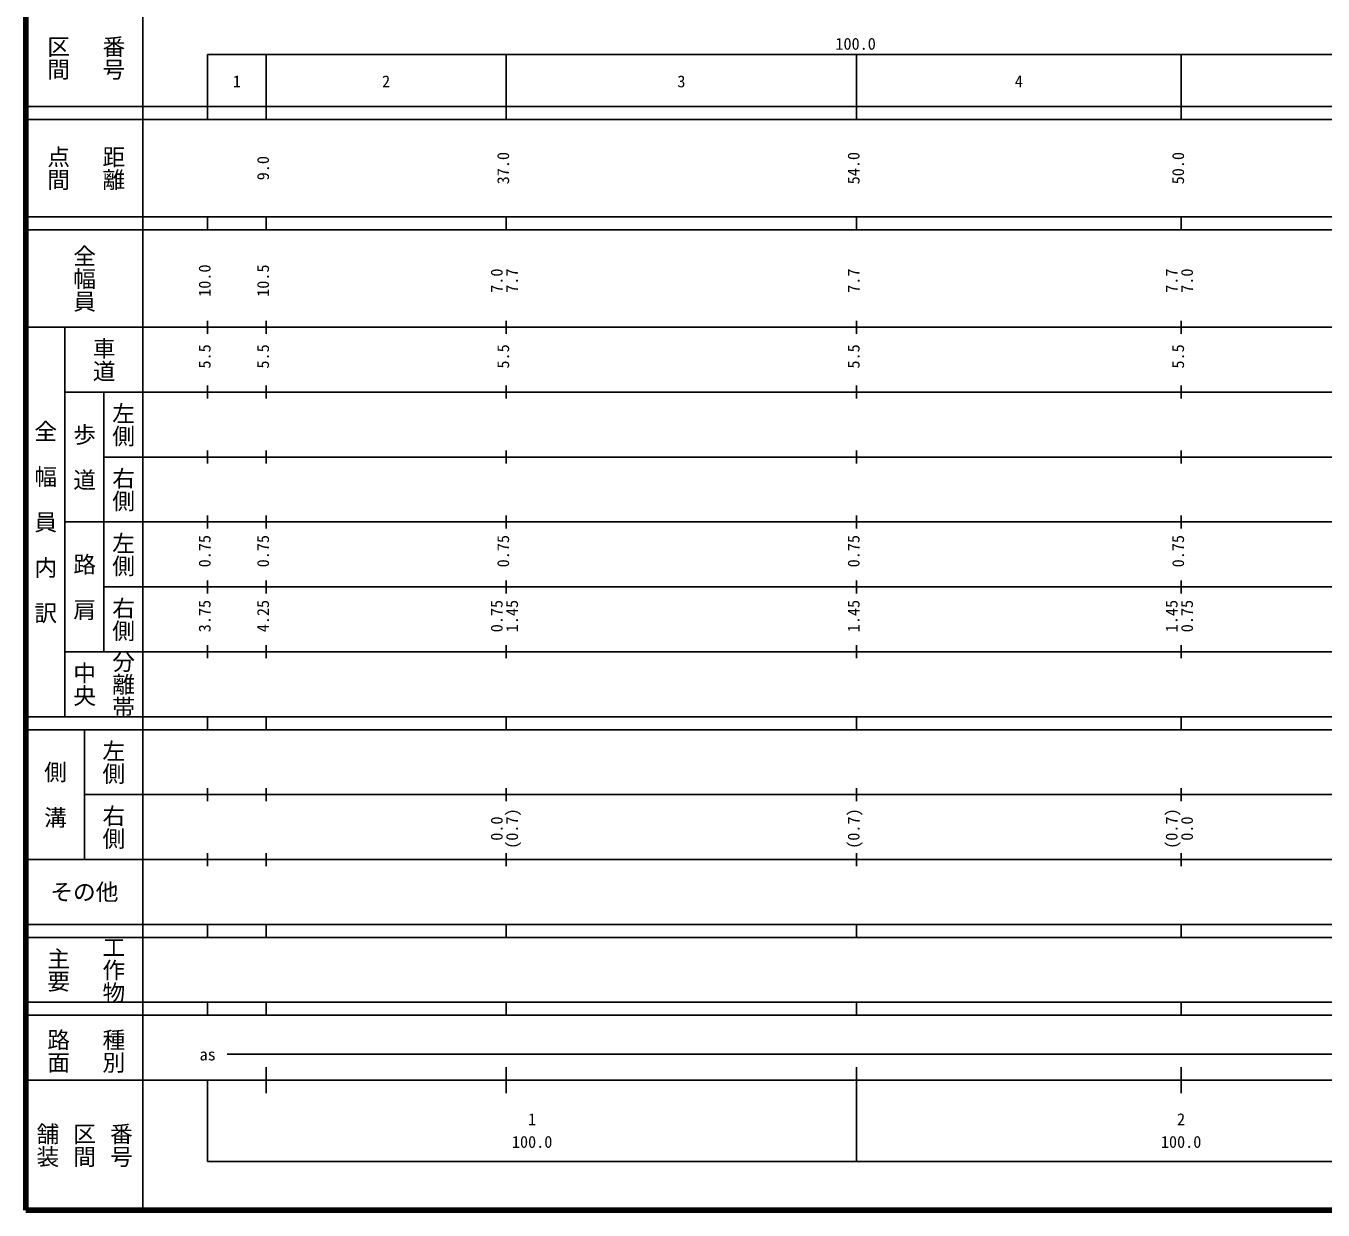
# Model space of a CAD drawing. Units: millimetres on the paper, enlarged 1000 times. Extents: x 40000 to 680000, y 20000 to 380000.
# Drawn here: x 40000 to 239874, y 20000 to 202409 of the extents above; entities that cross this region are included whole.
import ezdxf
from ezdxf.enums import TextEntityAlignment as Align

# ---------------------------------------------------------------- set-up
doc = ezdxf.new("R2010")
doc.units = ezdxf.units.MM
doc.header["$LTSCALE"] = 1000
doc.layers.add('M-TTL', color=2, linetype='Continuous', lineweight=140)
doc.layers.add('M-TTL-BAND', color=7, linetype='Continuous', lineweight=25)
doc.styles.add('@ＭＳ ゴシック', font='')
doc.styles.add('ＭＳ ゴシック', font='')
doc.styles.get('@ＭＳ ゴシック').set_extended_font_data('@MS Gothic')
doc.styles.get('ＭＳ ゴシック').set_extended_font_data('MS Gothic')

msp = doc.modelspace()

# ---------------------------------------------------------------- linework, layer by layer
at = {"layer": 'M-TTL'}
for p, q in [((40000, 380000), (40000, 20000)), ((40000, 20000), (680000, 20000))]:
    msp.add_line(p, q, dxfattribs=at)
at = {"layer": 'M-TTL-BAND'}
for p, q in [((58000, 370000), (58000, 20000)), ((68000, 198000), (579000, 198000)), ((68000, 198000), (68000, 188000)), ((77000, 188000), (77000, 198000)), ((114000, 188000), (114000, 198000)), ((168000, 188000), (168000, 198000)), ((218000, 188000), (218000, 198000)), ((40000, 190000), (579000, 190000)), ((40000, 188000), (579000, 188000)), ((40000, 173000), (579000, 173000)), ((68000, 171000), (68000, 173000)), ((77000, 171000), (77000, 173000)), ((114000, 171000), (114000, 173000)), ((168000, 171000), (168000, 173000)), ((218000, 171000), (218000, 173000)), ((40000, 171000), (579000, 171000)), ((40000, 156000), (579000, 156000)), ((46000, 96000), (46000, 156000)), ((68000, 155000), (68000, 157000)), ((77000, 155000), (77000, 157000)), ((114000, 155000), (114000, 157000)), ((168000, 155000), (168000, 157000)), ((218000, 155000), (218000, 157000)), ((46000, 146000), (579000, 146000)), ((52000, 146000), (52000, 106000)), ((68000, 145000), (68000, 147000)), ((77000, 145000), (77000, 147000)), ((114000, 145000), (114000, 147000)), ((168000, 145000), (168000, 147000)), ((218000, 145000), (218000, 147000)), ((52000, 136000), (579000, 136000)), ((68000, 135000), (68000, 137000)), ((77000, 135000), (77000, 137000)), ((114000, 135000), (114000, 137000)), ((168000, 135000), (168000, 137000)), ((218000, 135000), (218000, 137000)), ((46000, 126000), (579000, 126000)), ((68000, 125000), (68000, 127000)), ((77000, 125000), (77000, 127000)), ((114000, 125000), (114000, 127000)), ((168000, 125000), (168000, 127000)), ((218000, 125000), (218000, 127000)), ((52000, 116000), (579000, 116000)), ((68000, 115000), (68000, 117000)), ((77000, 115000), (77000, 117000)), ((114000, 115000), (114000, 117000)), ((168000, 115000), (168000, 117000)), ((218000, 115000), (218000, 117000)), ((46000, 106000), (579000, 106000)), ((68000, 105000), (68000, 107000)), ((77000, 105000), (77000, 107000)), ((114000, 105000), (114000, 107000)), ((168000, 105000), (168000, 107000)), ((218000, 105000), (218000, 107000)), ((40000, 96000), (579000, 96000)), ((68000, 94000), (68000, 96000)), ((77000, 94000), (77000, 96000)), ((114000, 94000), (114000, 96000)), ((168000, 94000), (168000, 96000)), ((218000, 94000), (218000, 96000)), ((40000, 94000), (579000, 94000)), ((49000, 94000), (49000, 74000)), ((49000, 84000), (579000, 84000)), ((68000, 83000), (68000, 85000)), ((77000, 83000), (77000, 85000)), ((114000, 83000), (114000, 85000)), ((168000, 83000), (168000, 85000)), ((218000, 83000), (218000, 85000)), ((40000, 74000), (579000, 74000)), ((68000, 73000), (68000, 75000)), ((77000, 73000), (77000, 75000)), ((114000, 73000), (114000, 75000)), ((168000, 73000), (168000, 75000)), ((218000, 73000), (218000, 75000)), ((40000, 64000), (579000, 64000)), ((68000, 62000), (68000, 64000)), ((77000, 62000), (77000, 64000)), ((114000, 62000), (114000, 64000)), ((168000, 62000), (168000, 64000)), ((218000, 62000), (218000, 64000)), ((40000, 62000), (579000, 62000)), ((40000, 52000), (579000, 52000)), ((68000, 50000), (68000, 52000)), ((77000, 50000), (77000, 52000)), ((114000, 50000), (114000, 52000)), ((168000, 50000), (168000, 52000)), ((218000, 50000), (218000, 52000)), ((40000, 50000), (579000, 50000)), ((71000, 44000), (565000, 44000)), ((77000, 38000), (77000, 42000)), ((114000, 38000), (114000, 42000)), ((168000, 27500), (168000, 42000)), ((218000, 38000), (218000, 42000)), ((40000, 40000), (579000, 40000)), ((68000, 40000), (68000, 27500)), ((68000, 27500), (579000, 27500))]:
    msp.add_line(p, q, dxfattribs=at)

# ---------------------------------------------------------------- texts
at = {"layer": 'M-TTL-BAND', "style": '@ＭＳ ゴシック'}
for s, p in [('区間', (45000, 197500)), ('番号', (53500, 197500)), ('点間', (45000, 180500)), ('距離', (53500, 180500)), ('全幅員', (49000, 163500)), ('車道', (52000, 151000)), ('左側', (55000, 141000)), ('全\u3000幅\u3000員\u3000内\u3000訳', (43000, 126000)), ('歩\u3000道', (49000, 136000)), ('右側', (55000, 131000)), ('左側', (55000, 121000)), ('路\u3000肩', (49000, 116000)), ('右側', (55000, 111000)), ('分離帯', (55000, 101000)), ('中央', (49000, 101000)), ('左側', (53500, 89000)), ('側\u3000溝', (44500, 84000)), ('右側', (53500, 79000)), ('主要', (45000, 57000)), ('工作物', (53500, 57000)), ('路面', (45000, 44500)), ('種別', (53500, 44500)), ('舗装', (43333, 30000)), ('区間', (49000, 30000)), ('番号', (54667, 30000))]:
    msp.add_text(s, height=2566, rotation=270, dxfattribs=at).set_placement(p, align=Align.MIDDLE_CENTER)
at = {"layer": 'M-TTL-BAND', "style": 'ＭＳ ゴシック'}
for s, p in [('100.0', (167844, 198195)), ('1', (72500, 192405)), ('2', (95500, 192405)), ('3', (141000, 192405)), ('4', (193000, 192405)), ('as', (68000, 42500)), ('1', (118000, 32523)), ('2', (218000, 32523)), ('100.0', (118000, 29033)), ('100.0', (218000, 29033))]:
    msp.add_text(s, height=1833, dxfattribs=at).set_placement(p, align=Align.BOTTOM_CENTER)
for s, p in [('9.0', (78000, 180500)), ('37.0', (115000, 180500)), ('54.0', (169000, 180500)), ('50.0', (219000, 180500)), ('10.0', (69000, 163174)), ('10.5', (78000, 163174)), ('7.0', (114000, 163174)), ('7.7', (116370, 163174)), ('7.7', (169000, 163174)), ('7.7', (218000, 163174)), ('7.0', (220370, 163174)), ('5.5', (69000, 151500)), ('5.5', (78000, 151500)), ('5.5', (115000, 151500)), ('5.5', (169000, 151500)), ('5.5', (219000, 151500)), ('0.75', (69000, 121500)), ('0.75', (78000, 121500)), ('0.75', (115000, 121500)), ('0.75', (169000, 121500)), ('0.75', (219000, 121500)), ('3.75', (69000, 111500)), ('4.25', (78000, 111500)), ('0.75', (114000, 111500)), ('1.45', (116370, 111500)), ('1.45', (169000, 111500)), ('1.45', (218000, 111500)), ('0.75', (220370, 111500)), ('0.0', (114000, 78764)), ('(0.7)', (116370, 78764)), ('(0.7)', (169000, 78764)), ('(0.7)', (218000, 78764)), ('0.0', (220370, 78764))]:
    msp.add_text(s, height=1833, rotation=90, dxfattribs=at).set_placement(p, align=Align.BOTTOM_CENTER)
msp.add_text('その他', height=2566, dxfattribs=at).set_placement((49000, 69000), align=Align.MIDDLE_CENTER)

doc.saveas('drawing.dxf')
